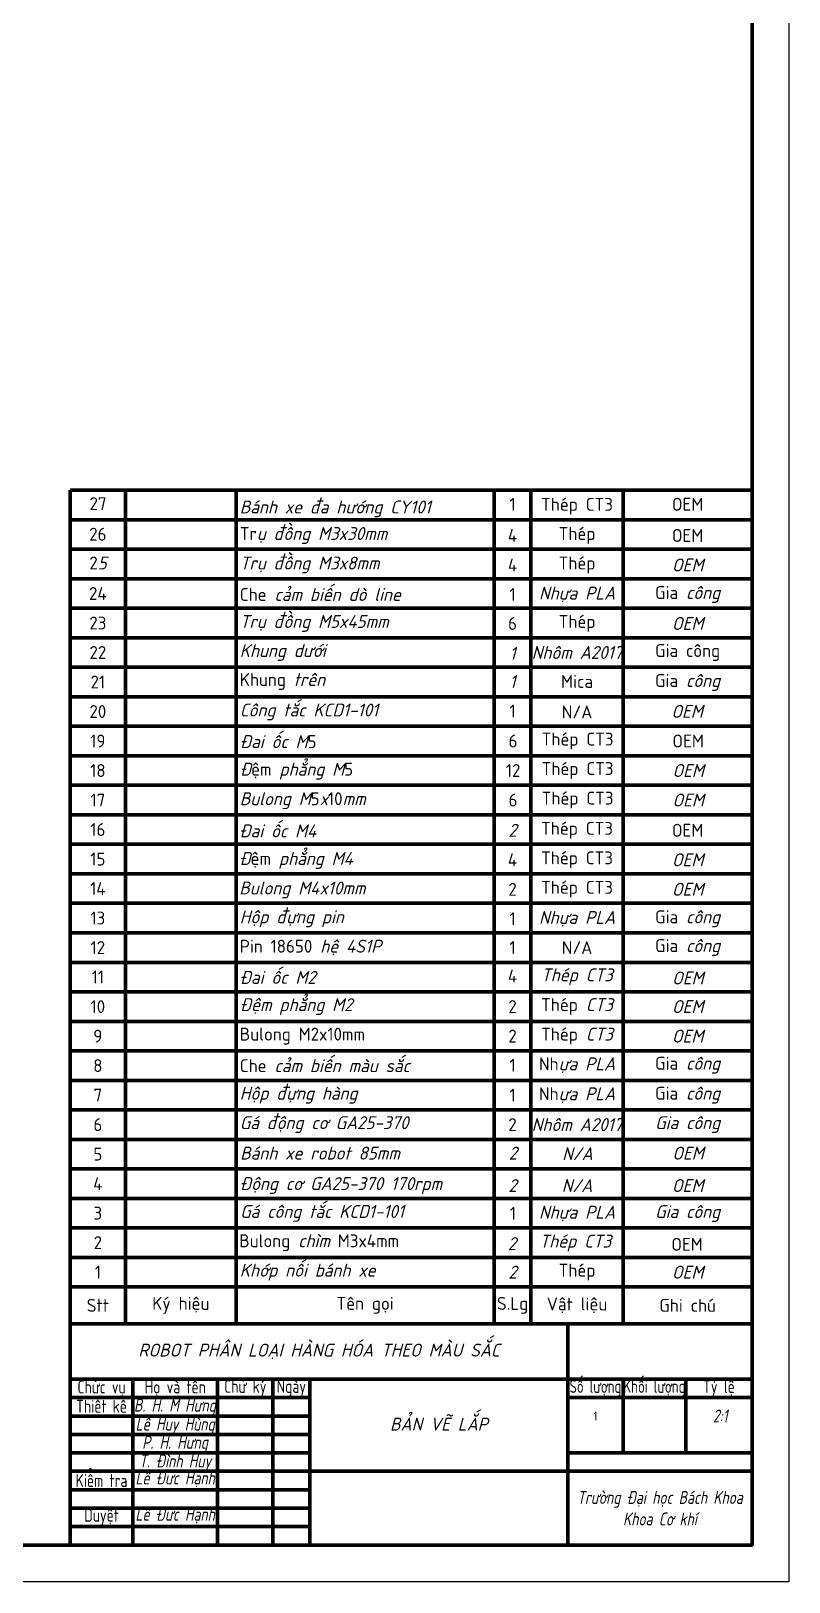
# Model space of a CAD drawing. Header units: millimetres. Extents: x -10 to 1179, y 16 to 857.
# Drawn here: x 973.5 to 1179.1, y 15.6 to 436.1 of the extents above; entities that cross this region are included whole.
import ezdxf

# ---------------------------------------------------------------- set-up
doc = ezdxf.new("R2010")
doc.units = ezdxf.units.MM
doc.header["$LTSCALE"] = 0.25
doc.layers.add('Khung_bao', color=8, linetype='Continuous', lineweight=25, plot=False)
doc.layers.add('Khung_ten', color=191, linetype='Continuous', lineweight=70)
doc.styles.get("Standard").update_dxf_attribs({"font": 'tcvn+7284-2003i.ttf', "width": 0.76, "height": 3.5})
doc.styles.add('TCVN - Annotative', font='tcvn+7284-2003i.ttf', dxfattribs={"width": 0.8, "height": 3.5})
doc.styles.add('TCVN 2', font='tcvn+7284-2003i.ttf', dxfattribs={"height": 3.5})

msp = doc.modelspace()

# ---------------------------------------------------------------- linework, layer by layer
at = {"layer": 'Khung_bao'}
msp.add_lwpolyline([(-9.914, 15.638), (-9.914, 856.638), (1179.086, 856.638), (1179.086, 15.638), (-9.914, 15.638)], close=True, dxfattribs=at)
at = {"layer": 'Khung_ten'}
for p, q in [((984.086, 85.638), (984.086, 311.638)), ((984.086, 311.638), (1169.086, 311.638)), ((999.086, 85.638), (999.086, 311.638)), ((1029.086, 85.638), (1029.086, 311.638)), ((1099.086, 85.638), (1099.086, 311.638)), ((1109.086, 85.638), (1109.086, 311.638)), ((1134.086, 85.638), (1134.086, 311.638)), ((984.086, 303.638), (1169.086, 303.638)), ((984.086, 295.638), (1169.086, 295.638)), ((984.086, 287.638), (1169.086, 287.638)), ((984.086, 279.638), (1169.086, 279.638)), ((984.086, 271.638), (1169.086, 271.638)), ((984.086, 263.638), (1169.086, 263.638)), ((984.086, 255.638), (1169.086, 255.638)), ((984.086, 247.638), (1169.086, 247.638)), ((984.086, 239.638), (1169.086, 239.638)), ((984.086, 231.638), (1169.086, 231.638)), ((984.086, 223.638), (1169.086, 223.638)), ((984.086, 215.638), (1169.086, 215.638)), ((984.086, 207.638), (1169.086, 207.638)), ((984.086, 199.638), (1169.086, 199.638)), ((984.086, 191.638), (1169.086, 191.638)), ((984.086, 183.638), (1169.086, 183.638)), ((984.086, 175.638), (1169.086, 175.638)), ((984.086, 167.638), (1169.086, 167.638)), ((984.086, 159.638), (1169.086, 159.638)), ((984.086, 151.638), (1169.086, 151.638)), ((984.086, 143.638), (1169.086, 143.638)), ((984.086, 135.638), (1169.086, 135.638)), ((984.086, 127.638), (1169.086, 127.638)), ((984.086, 119.638), (1169.086, 119.638)), ((984.086, 111.638), (1169.086, 111.638)), ((984.086, 103.638), (1169.086, 103.638)), ((984.086, 95.638), (1169.086, 95.638)), ((1119.086, 70.638), (984.086, 70.638)), ((1001.086, 70.638), (1001.086, 25.638)), ((1024.086, 70.638), (1024.086, 25.638)), ((1039.086, 70.638), (1039.086, 25.638)), ((1049.086, 30.638), (1049.086, 70.638)), ((1134.086, 70.638), (1134.086, 55.638)), ((1151.086, 70.638), (1151.086, 50.638)), ((1049.086, 65.638), (984.086, 65.638)), ((1049.086, 60.638), (984.086, 60.638)), ((1134.086, 55.638), (1134.086, 50.638))]:
    msp.add_line(p, q, dxfattribs=at)
for points in [[(1169.086, 107.536), (1169.086, 25.638), (10.086, 25.638), (10.086, 846.638), (1169.086, 846.638), (1169.086, 107.536)], [(1049.086, 25.638), (984.086, 25.638), (984.086, 85.638), (1169.086, 85.638), (1169.086, 25.638), (1112.92, 25.638)], [(1049.086, 30.638), (1049.086, 45.638), (1119.086, 45.638)], [(1169.086, 40.638), (1169.086, 25.638), (1112.92, 25.638)]]:
    msp.add_lwpolyline(points, dxfattribs=at)
for points in [[(1169.086, 70.638), (1119.086, 70.638), (1119.086, 85.638), (1169.086, 85.638)], [(1169.086, 70.638), (1119.086, 70.638), (1119.086, 65.638), (1169.086, 65.638)], [(984.086, 60.638), (1049.086, 60.638), (1049.086, 65.638), (984.086, 65.638)], [(1169.086, 25.638), (1119.086, 25.638), (1119.086, 65.638), (1169.086, 65.638)], [(984.086, 55.638), (1049.086, 55.638), (1049.086, 60.638), (984.086, 60.638)], [(984.086, 50.638), (1049.086, 50.638), (1049.086, 55.638), (984.086, 55.638)], [(984.086, 45.638), (1049.086, 45.638), (1049.086, 50.638), (984.086, 50.638)], [(1169.086, 50.638), (1119.086, 50.638), (1119.086, 45.638), (1169.086, 45.638)], [(984.086, 35.638), (1049.086, 35.638), (1049.086, 40.638), (984.086, 40.638)], [(984.086, 30.638), (1049.086, 30.638), (1049.086, 35.638), (984.086, 35.638)], [(984.086, 25.638), (1049.086, 25.638), (1049.086, 30.638), (984.086, 30.638)]]:
    msp.add_lwpolyline(points, close=True, dxfattribs=at)

# ---------------------------------------------------------------- texts
at = {"layer": 'Khung_ten', "char_height": 3.5, "attachment_point": 5, "style": 'TCVN 2'}
for s, width, gutter_width, heights, insert in [('27', 15, 17.5, [0], (991.636, 307.99)), ('\\pxql;{\\fTCVN 7284|b0|i1|c163|p34;Bánh xe đa hướng CY101}', 70, 17.5, [0], (1065.086, 306.564)), ('1', 10, 17.5, [0], (1104.086, 307.824)), ('Thép CT3', 25, 17.5, [0], (1121.586, 307.275)), ('OEM', 35, 17.5, [0], (1151.586, 307.824)), ('\\pxql;Tr{\\fTCVN 7284|b0|i1|c163|p34;ụ đồng M3x30mm}', 70, 17.5, [0], (1065.086, 299.368)), ('26', 15, 17.5, [0], (991.586, 299.711)), ('4', 10, 17.5, [0], (1104.086, 299.368)), ('Thép', 25, 17.5, [0], (1121.586, 299.368)), ('OEM', 35, 17.5, [0], (1151.586, 299.368)), ('\\pxql;{\\fTCVN 7284|b0|i1|c163|p34;Trụ đồng M3x8mm}', 70, 17.5, [0], (1065.086, 291.368)), ('2{\\fTCVN 7284|b0|i1|c163|p34;5}', 15, 17.5, [0], (991.636, 291.917)), ('4', 10, 17.5, [0], (1104.086, 291.368)), ('Thép', 25, 17.5, [0], (1121.586, 291.368)), ('{\\fTCVN 7284|b0|i1|c163|p34;OEM}', 35, 17.5, [0], (1151.586, 291.368)), ('\\pxql;Che {\\fTCVN 7284|b0|i1|c163|p34;cảm biến dò line}', 70, 17.5, [0], (1065.086, 283.368)), ('24', 15, 17.5, [0], (991.586, 283.638)), ('1', 10, 17.5, [0], (1104.086, 283.368)), ('{\\fTCVN 7284|b0|i1|c163|p34;Nhựa PLA}', 25, 17.5, [0], (1121.586, 283.368)), ('Gia {\\fTCVN 7284|b0|i1|c163|p34;công}', 35, 17.5, [0], (1151.586, 283.368)), ('\\pxql;{\\fTCVN 7284|b0|i1|c163|p34;Trụ đồng M5x45mm}', 70, 17.5, [0], (1065.086, 275.521)), ('Thép', 25, 17.5, [0], (1121.586, 275.521)), ('23', 15, 17.5, [0], (991.586, 275.638)), ('6', 10, 17.5, [0], (1104.086, 275.521)), ('{\\fTCVN 7284|b0|i1|c163|p34;OEM}', 35, 17.5, [0], (1151.586, 275.521)), ('22', 15, 17.5, [0], (991.586, 267.638)), ('\\pxql;{\\fTCVN 7284|b0|i1|c163|p34;Khung dưới}', 70, 17.5, [0], (1065.086, 267.638)), ('{\\fTCVN 7284|b0|i1|c163|p34;1}', 10, 17.5, [0], (1104.086, 267.401)), ('{\\fTCVN 7284|b0|i1|c163|p34;Nhôm A2017}', 26.47865, 17.5, [0], (1121.586, 267.638)), ('Gia công', 35, 17.5, [0], (1151.586, 267.638)), ('21', 15, 17.5, [0], (991.586, 259.638)), ('\\pxql;Khung {\\fTCVN 7284|b0|i1|c163|p34;trên}', 70, 17.5, [0], (1065.086, 259.778)), ('{\\fTCVN 7284|b0|i1|c163|p34;1}', 10, 17.5, [0], (1104.086, 259.778)), ('Mica', 25, 17.5, [0], (1121.586, 259.778)), ('Gia {\\fTCVN 7284|b0|i1|c163|p34;công}', 35, 17.5, [8.029], (1151.571, 259.507)), ('20', 15, 17.5, [0], (991.586, 251.638)), ('\\pxql;{\\fTCVN 7284|b0|i1|c163|p34;Công tắc KCD1-101}', 70, 17.5, [0], (1065.086, 251.521)), ('1', 10, 17.5, [0], (1104.086, 251.778)), ('N/A', 25, 17.5, [0], (1121.586, 251.52)), ('{\\fTCVN 7284|b0|i1|c163|p34;OEM}', 35, 17.5, [0], (1151.438, 251.677)), ('19', 15, 17.5, [0], (991.586, 243.638)), ('\\pxql;{\\fTCVN 7284|b0|i1|c163|p34;Đai ốc M}5', 70, 17.5, [0], (1065.086, 243.481)), ('6', 10, 17.5, [0], (1104.229, 243.638)), ('Thép CT3', 25, 17.5, [0], (1121.729, 243.638)), ('OEM', 35, 17.5, [0], (1151.729, 243.638)), ('18', 15, 17.5, [0], (991.586, 235.638)), ('\\pxql;{\\fTCVN 7284|b0|i1|c163|p34;Đ}ệm {\\fTCVN 7284|b0|i1|c163|p34;phẳng M}5', 70, 17.5, [0], (1065.086, 235.463)), ('12', 10, 17.5, [0], (1104.229, 235.638)), ('Thép CT3', 25, 17.5, [0], (1121.729, 235.638)), ('{\\fTCVN 7284|b0|i1|c163|p34;OEM}', 35, 17.5, [0], (1151.729, 235.638)), ('17', 15, 17.5, [0], (991.586, 227.638)), ('\\pxql;{\\fTCVN 7284|b0|i1|c163|p34;Bulong M}5{\\fTCVN 7284|b0|i1|c163|p34;x}10{\\fTCVN 7284|b0|i1|c163|p34;mm}', 70, 17.5, [0], (1065.086, 227.463)), ('6', 10, 17.5, [0], (1104.229, 227.638)), ('Thép CT3', 25, 17.5, [0], (1121.729, 227.638)), ('{\\fTCVN 7284|b0|i1|c163|p34;OEM}', 35, 17.5, [0], (1151.729, 227.638)), ('16', 15, 17.5, [0], (991.586, 219.638)), ('\\pxql;{\\fTCVN 7284|b0|i1|c163|p34;Đai ốc M4}', 70, 17.5, [0], (1064.943, 219.279)), ('{\\fTCVN 7284|b0|i1|c163|p34;2}', 10, 17.5, [0], (1104.086, 219.436)), ('Thép CT3', 25, 17.5, [0], (1121.586, 219.436)), ('OEM', 35, 17.5, [0], (1151.586, 219.436)), ('\\pxql;{\\fTCVN 7284|b0|i1|c163|p34;Đ}ệm {\\fTCVN 7284|b0|i1|c163|p34;phẳng M4}', 70, 17.5, [0], (1064.943, 211.261)), ('15', 15, 17.5, [0], (991.586, 211.638)), ('4', 10, 17.5, [0], (1104.086, 211.436)), ('Thép CT3', 25, 17.5, [0], (1121.586, 211.436)), ('{\\fTCVN 7284|b0|i1|c163|p34;OEM}', 35, 17.5, [0], (1151.586, 211.436)), ('14', 15, 17.5, [0], (991.586, 203.638)), ('\\pxql;{\\fTCVN 7284|b0|i1|c163|p34;Bulong M4x10mm}', 70, 17.5, [0], (1064.943, 203.261)), ('2', 10, 17.5, [0], (1104.086, 203.436)), ('Thép CT3', 25, 17.5, [0], (1121.586, 203.436)), ('{\\fTCVN 7284|b0|i1|c163|p34;OEM}', 35, 17.5, [0], (1151.586, 203.436)), ('\\pxql;{\\fTCVN 7284|b0|i1|c163|p34;Hộp đựng pin}', 70, 17.5, [0], (1065.086, 195.441)), ('Gia {\\fTCVN 7284|b0|i1|c163|p34;công}', 35, 17.5, [0], (1151.586, 195.441)), ('13', 15, 17.5, [0], (991.586, 195.638)), ('1', 10, 17.5, [0], (1104.086, 195.441)), ('{\\fTCVN 7284|b0|i1|c163|p34;Nhựa PLA}', 25, 17.5, [0], (1121.586, 195.441)), ('12', 15, 17.5, [0], (991.586, 187.638)), ('\\pxql;Pin 18650 {\\fTCVN 7284|b0|i1|c163|p34;hệ 4S1P}', 70, 17.5, [0], (1065.086, 187.638)), ('1', 10, 17.5, [0], (1104.086, 187.638)), ('N/A', 25, 17.5, [0], (1121.586, 187.638)), ('Gia {\\fTCVN 7284|b0|i1|c163|p34;công}', 35, 17.5, [0], (1151.586, 187.638)), ('11', 15, 17.5, [0], (991.586, 179.638)), ('\\pxql;{\\fTCVN 7284|b0|i1|c163|p34;Đai ốc M2}', 70, 17.5, [0], (1065.038, 179.557)), ('4', 10, 17.5, [0], (1104.086, 179.935)), ('{\\fTCVN 7284|b0|i1|c163|p34;Thép CT3}', 25, 17.5, [0], (1121.55, 179.708)), ('{\\fTCVN 7284|b0|i1|c163|p34;OEM}', 35, 17.5, [0], (1151.628, 179.397)), ('10', 15, 17.5, [0], (991.586, 171.638)), ('\\pxql;{\\fTCVN 7284|b0|i1|c163|p34;Đệm phẳng M2}', 70, 17.5, [0], (1065.086, 171.638)), ('2', 10, 17.5, [0], (1104.086, 171.638)), ('Thép {\\fTCVN 7284|b0|i1|c163|p34;CT3}', 25, 17.5, [0], (1121.586, 171.638)), ('{\\fTCVN 7284|b0|i1|c163|p34;OEM}', 35, 17.5, [0], (1151.586, 171.638)), ('9', 15, 17.5, [0], (991.586, 163.638)), ('\\pxql;Bulong M2x10mm', 70, 17.5, [0], (1065.086, 163.638)), ('2', 10, 17.5, [0], (1104.086, 163.638)), ('Thép{\\fTCVN 7284|b0|i1|c163|p34; CT3} ', 25, 17.5, [0], (1121.586, 163.638)), ('{\\fTCVN 7284|b0|i1|c163|p34;OEM}', 35, 17.5, [0], (1151.586, 163.638)), ('8', 15, 17.5, [0], (991.586, 155.638)), ('\\pxql;Che {\\fTCVN 7284|b0|i1|c163|p34;cảm biến màu sắc}', 70, 17.5, [0], (1065.086, 155.62)), ('1', 10, 17.5, [0], (1104.086, 155.745)), ('Nh{\\fTCVN 7284|b0|i1|c163|p34;ựa PLA}', 25, 17.5, [0], (1121.586, 155.745)), ('Gia {\\fTCVN 7284|b0|i1|c163|p34;công}', 35, 17.5, [0], (1151.586, 155.745)), ('7', 15, 17.5, [0], (991.586, 147.638)), ('\\pxql;{\\fTCVN 7284|b0|i1|c163|p34;Hộp đựng hàng}', 70, 17.5, [0], (1065.086, 147.62)), ('1', 10, 17.5, [0], (1104.086, 147.62)), ('Nh{\\fTCVN 7284|b0|i1|c163|p34;ựa PLA}', 25, 17.5, [0], (1121.586, 147.62)), ('Gia {\\fTCVN 7284|b0|i1|c163|p34;công}', 35, 17.5, [0], (1151.586, 147.62)), ('6', 15, 17.5, [0], (991.586, 139.638)), ('\\pxql;{\\fTCVN 7284|b0|i1|c163|p34;Gá động cơ GA25-370}', 70, 17.5, [0], (1065.086, 139.638)), ('2', 10, 17.5, [0], (1104.086, 139.638)), ('{\\fTCVN 7284|b0|i1|c163|p34;Nhôm A2017}', 26.32006, 17.5, [0], (1121.586, 139.638)), ('{\\fTCVN 7284|b0|i1|c163|p34;Gia công}', 35, 17.5, [0], (1151.586, 139.638)), ('5', 15, 17.5, [0], (991.586, 131.638)), ('\\pxql;{\\fTCVN 7284|b0|i1|c163|p34;Bánh xe robot 85mm}', 70, 17.5, [0], (1065.192, 131.908)), ('{\\fTCVN 7284|b0|i1|c163|p34;2}', 10, 17.5, [0], (1104.192, 131.908)), ('{\\fTCVN 7284|b0|i1|c163|p34;N/A}', 25, 17.5, [0], (1121.692, 131.756)), ('{\\fTCVN 7284|b0|i1|c163|p34;OEM}', 35, 17.5, [0], (1151.692, 131.908)), ('4', 15, 17.5, [0], (991.586, 123.638)), ('\\pxql;{\\fTCVN 7284|b0|i1|c163|p34;Động cơ GA25-370 170rpm}', 70, 17.5, [0], (1065.086, 123.117)), ('{\\fTCVN 7284|b0|i1|c163|p34;2}', 10, 17.5, [0], (1104.086, 123.117)), ('{\\fTCVN 7284|b0|i1|c163|p34;N/A}', 25, 17.5, [0], (1121.586, 123.117)), ('{\\fTCVN 7284|b0|i1|c163|p34;OEM}', 35, 17.5, [0], (1151.586, 123.117)), ('\\pxql;{\\fTCVN 7284|b0|i1|c163|p34;Gá công tắc KCD1-101}', 70, 17.5, [0], (1065.192, 115.564)), ('{\\fTCVN 7284|b0|i1|c163|p34;Gia công}', 35, 17.5, [0], (1151.586, 115.522)), ('3', 15, 17.5, [0], (991.586, 115.638)), ('1', 10, 17.5, [0], (1104.192, 115.564)), ('{\\fTCVN 7284|b0|i1|c163|p34;Nhựa PLA}', 25, 17.5, [0], (1121.586, 115.522)), ('2', 15, 17.5, [0], (991.586, 107.638)), ('\\pxql;Bulong{\\fTCVN 7284|b0|i1|c163|p34; chìm} M3x4mm', 70, 17.5, [0], (1064.934, 107.615)), ('{\\fTCVN 7284|b0|i1|c163|p34;Thép CT3}', 25, 17.5, [7.399], (1121.129, 107.522)), ('{\\fTCVN 7284|b0|i1|c163|p34;2}', 10, 17.5, [0], (1103.934, 107.366)), ('OEM', 35, 17.5, [0], (1151.425, 107.181)), ('1', 15, 17.5, [0], (991.586, 99.638)), ('\\pxql;{\\fTCVN 7284|b0|i1|c163|p34;Khớp nối bánh xe}', 70, 17.5, [0], (1065.086, 99.638)), ('{\\fTCVN 7284|b0|i1|c163|p34;2}', 10, 17.5, [0], (1104.086, 99.638)), ('Thép', 25, 17.5, [0], (1121.586, 99.638)), ('{\\fTCVN 7284|b0|i1|c163|p34;OEM}', 35, 17.5, [0], (1151.586, 99.638)), ('Ký hiệu', 30, 17.5, [0], (1014.086, 90.638)), ('Tên gọi', 70, 17.5, [0], (1064.086, 90.638)), ('S.Lg', 10, 17.5, [0], (1104.086, 90.638)), ('Vật liệu', 25, 17.5, [0], (1121.586, 90.638)), ('Stt', 15, 17.5, [0], (991.586, 90.638)), ('Ghi chú', 35, 17.5, [0], (1151.586, 90.638)), ('{\\fTCVN 7284|b0|i1|c163|p34;ROBOT PHÂN LOẠI HÀNG HÓA THEO MÀU SẮC}', 135, 17.5, [0], (1051.586, 78.138)), ('{\\fTCVN 7284|b0|i1|c163|p34;BẢN VẼ LẮP}', 67.8501, 20, [28.15], (1084.101, 58.428))]:
    msp.add_mtext_dynamic_manual_height_columns(s, width=width, gutter_width=gutter_width, heights=heights, dxfattribs=dict(at, insert=insert))
at = {"layer": 'Khung_ten', "attachment_point": 5}
for s, width, gutter_width, insert, char_height in [('Số lượng', 17.21964, 20, (1126.586, 68.138), 3.5), ('Khối lượng', 18.2807, 20, (1142.586, 68.138), 3.5), ('1', 15, 17.5, (1126.586, 60.638), 2.5)]:
    msp.add_mtext_dynamic_manual_height_columns(s, width=width, gutter_width=gutter_width, heights=[0], dxfattribs=dict(at, insert=insert, char_height=char_height))
at = {"layer": 'Khung_ten', "char_height": 3.5, "attachment_point": 5, "style": 'TCVN - Annotative'}
for s, insert, width in [('Chức vụ', (992.586, 68.138), 17), ('Họ và tên', (1012.586, 68.138), 23), ('Chữ ký', (1031.586, 68.138), 15), ('Ngày', (1044.086, 68.138), 10), ('Tỷ lệ', (1160.086, 68.094), 18), ('Thiết kế', (992.586, 63.263), 17), ('{\\fTCVN 7284|b0|i1|c163|p34;B. H. M Hưng}', (1012.493, 63.037), 22.92042), ('{\\fTCVN 7284|b0|i1|c163|p34;Lê Huy Hùng}', (1012.546, 57.913), 22.92042), ('{\\fTCVN 7284|b0|i1|c163|p34;2:1}', (1160.441, 60.638), 18), ('{\\fTCVN 7284|b0|i1|c163|p34;P. H. Hưng}', (1012.546, 52.98), 22.92042), ('Kiểm tra', (992.586, 43.138), 17), ('{\\fTCVN 7284|b0|i1|c163|p34;T. Đình Huy}', (1012.546, 47.913), 22.92042), ('{\\fTCVN 7284|b0|i1|c163|p34;Lê Đức Hạnh}', (1012.546, 43.464), 22.92042), ('{\\fTCVN 7284|b0|i1|c163|p34;Trường Đại học Bách Khoa\\PKhoa Cơ khí}', (1144.086, 35.638), 60), ('Duyệt', (992.586, 33.205), 17), ('{\\fTCVN 7284|b0|i1|c163|p34;Lê Đức Hạnh}', (1012.546, 33.622), 22.92042)]:
    msp.add_mtext(s, dxfattribs=dict(at, insert=insert, width=width))

doc.saveas('drawing.dxf')
